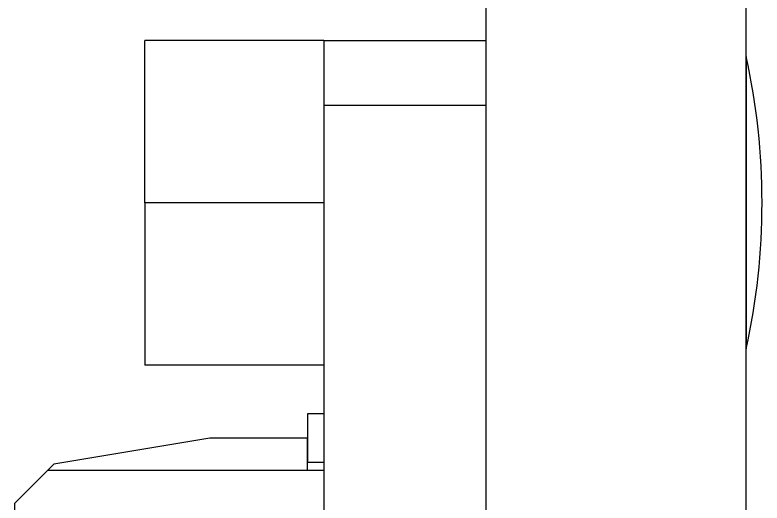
# Model space of a CAD drawing. Header units: millimetres. Extents: x -210 to 210, y -148 to 148.
# Drawn here: x -59.42 to -36.43, y 97.6 to 112.63 of the extents above; entities that cross this region are included whole.
import ezdxf

# ---------------------------------------------------------------- set-up
doc = ezdxf.new("R2010")
doc.units = ezdxf.units.MM
doc.layers.get('0').update_dxf_attribs({"lineweight": 18})

msp = doc.modelspace()

# ---------------------------------------------------------------- linework, layer by layer
at = {"color": 7, "lineweight": 30}
for p, q in [((-44.917, 45.844), (-44.917, 113.847)), ((-36.917, 46.264), (-36.917, 113.428)), ((-49.917, 109.846), (-49.917, 54.846)), ((-36.917, 53.265), (-36.917, 109.35))]:
    msp.add_line(p, q, dxfattribs=at)
at = {"color": 7, "lineweight": 30, "ltscale": 0.1375}
for p, q in [((-49.917, 111.846), (-55.417, 111.846)), ((-49.917, 106.846), (-55.417, 106.846)), ((-49.917, 101.846), (-55.417, 101.846)), ((-49.917, 101.846), (-55.417, 101.846))]:
    msp.add_line(p, q, dxfattribs=at)
at = {"color": 7, "lineweight": 30, "ltscale": 0.125}
for p, q in [((-55.417, 106.846), (-55.417, 111.846)), ((-49.917, 111.846), (-44.917, 111.846)), ((-49.917, 109.846), (-44.917, 109.846)), ((-55.417, 106.846), (-55.417, 101.846))]:
    msp.add_line(p, q, dxfattribs=at)
at = {"color": 7, "lineweight": 30, "ltscale": 0.05}
for p, q in [((-49.917, 111.846), (-49.917, 109.846)), ((-36.917, 109.35), (-36.917, 111.35)), ((-59.417, 95.596), (-59.417, 97.596))]:
    msp.add_line(p, q, dxfattribs=at)
at = {"color": 7, "lineweight": 30, "ltscale": 0.058565}
msp.add_line((-36.917, 111.346), (-36.917, 109.003), dxfattribs=at)
at = {"color": 7, "lineweight": 30, "ltscale": 0.166435}
msp.add_line((-36.917, 109.003), (-36.917, 102.346), dxfattribs=at)
at = {"color": 7, "lineweight": 30, "ltscale": 0.0375}
msp.add_line((-50.417, 100.346), (-50.417, 98.846), dxfattribs=at)
at = {"color": 7, "lineweight": 30, "ltscale": 0.0125}
for p, q in [((-49.917, 100.346), (-50.417, 100.346)), ((-49.917, 98.846), (-50.417, 98.846))]:
    msp.add_line(p, q, dxfattribs=at)
at = {"color": 7, "lineweight": 30, "ltscale": 0.121655}
msp.add_line((-53.417, 99.596), (-58.217, 98.796), dxfattribs=at)
at = {"color": 7, "lineweight": 30, "ltscale": 0.075}
msp.add_line((-50.417, 99.596), (-53.417, 99.596), dxfattribs=at)
at = {"color": 7, "lineweight": 30, "ltscale": 0.025}
msp.add_line((-50.417, 98.596), (-50.417, 99.596), dxfattribs=at)
at = {"color": 7, "lineweight": 30, "ltscale": 0.007071}
msp.add_line((-58.417, 98.596), (-58.217, 98.796), dxfattribs=at)
at = {"color": 7, "lineweight": 30, "ltscale": 0.035355}
msp.add_line((-58.417, 98.596), (-59.417, 97.596), dxfattribs=at)
at = {"color": 7, "lineweight": 30, "ltscale": 0.2125}
msp.add_line((-49.917, 98.596), (-58.417, 98.596), dxfattribs=at)
at = {"color": 7, "lineweight": 30}
for start, end in [(360, 12.3803), (347.6197, 360)]:
    msp.add_arc((-57.418, 106.846), 20.989, start, end, dxfattribs=at)

doc.saveas('drawing.dxf')
